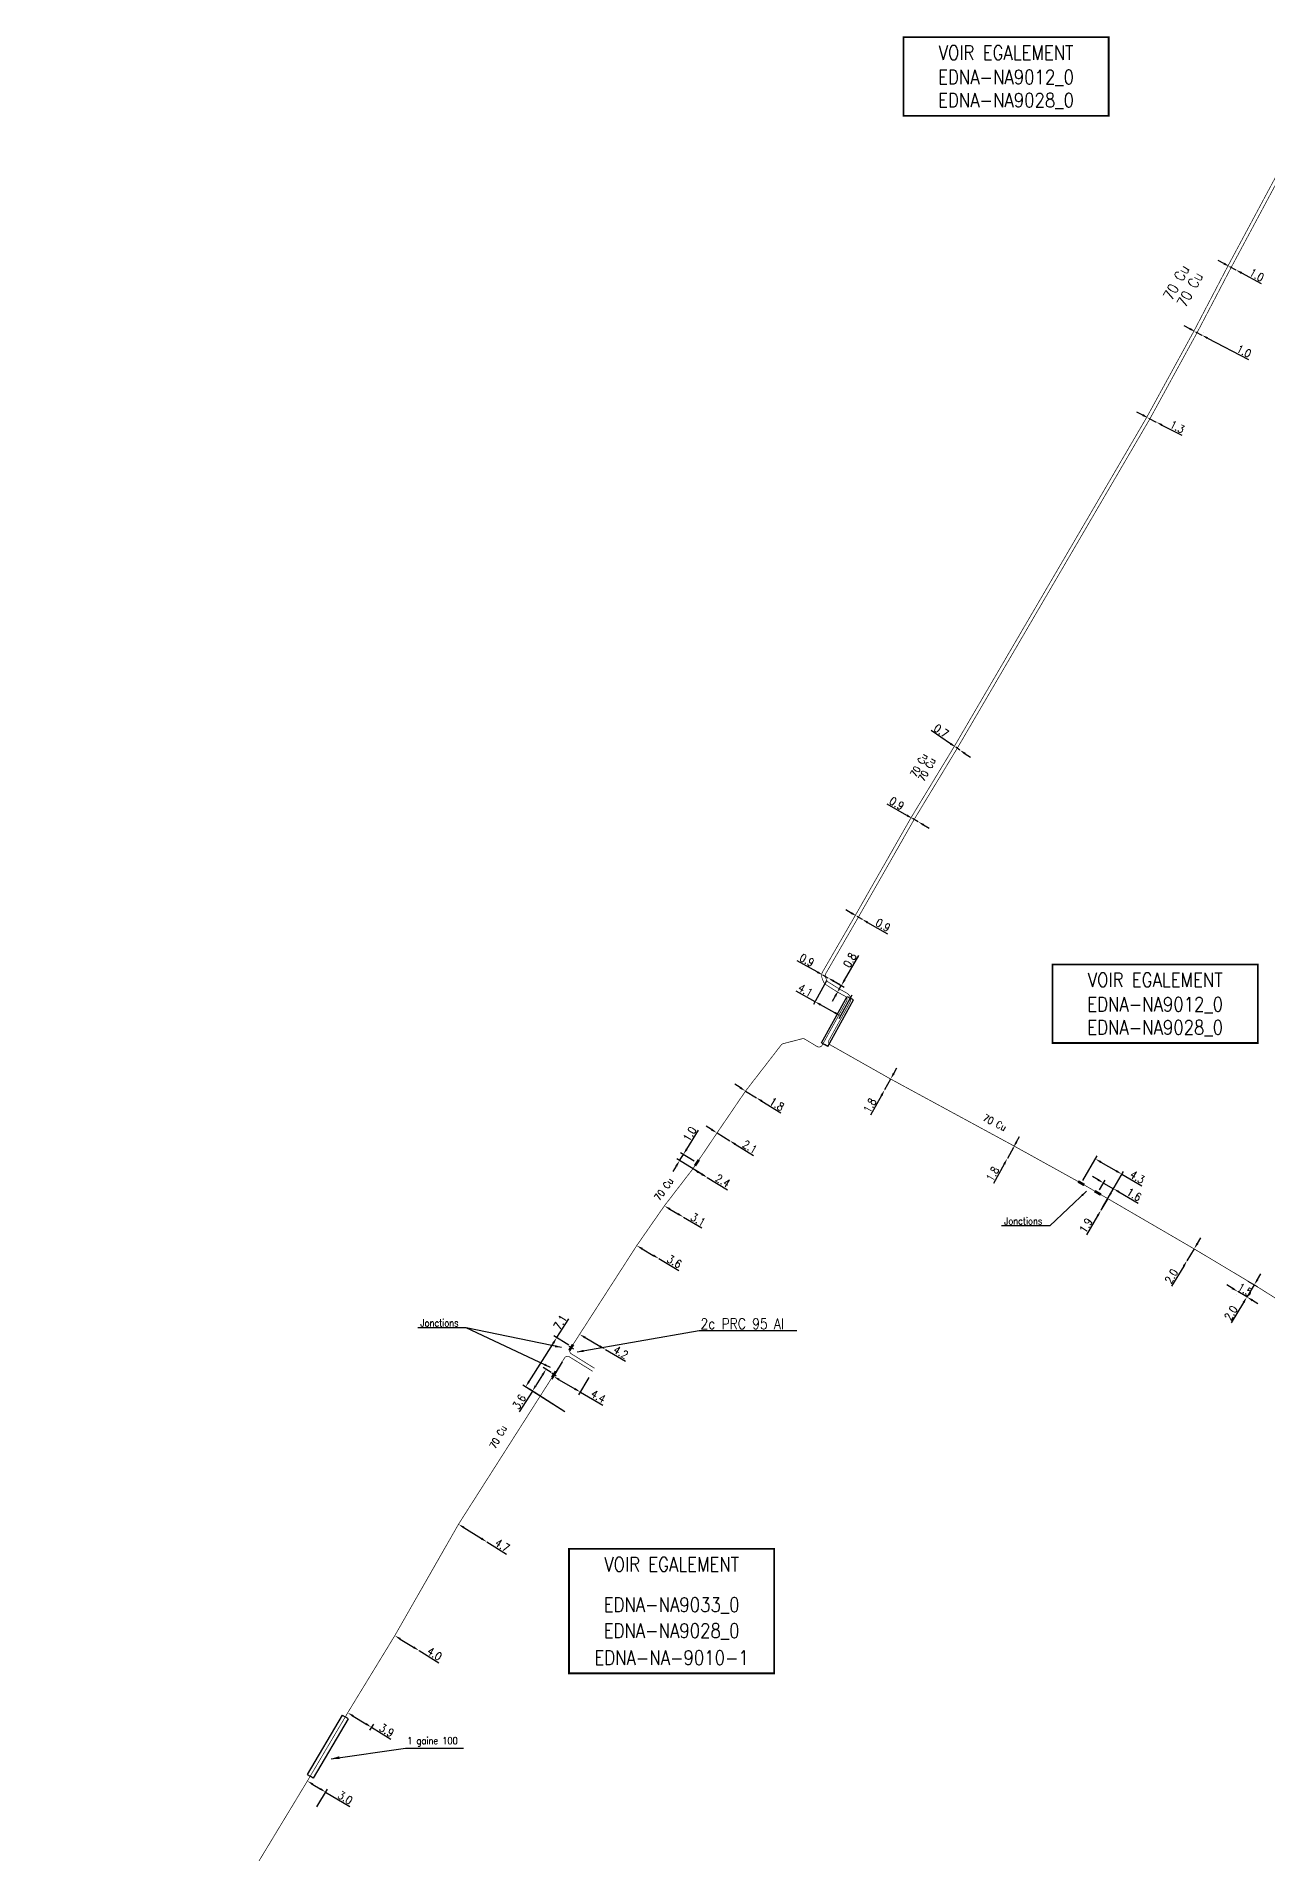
# Model space of a CAD drawing. Header units: millimetres. Extents: x 185000 to 186000, y 127000 to 128000.
# Drawn here: x 185162.5 to 185335.6, y 127260.1 to 127515.6 of the extents above; entities that cross this region are included whole.
import ezdxf
from ezdxf.enums import TextEntityAlignment as Align

# ---------------------------------------------------------------- set-up
doc = ezdxf.new("R2010")
doc.units = ezdxf.units.MM
doc.header["$PDMODE"] = 34
doc.layers.get('0').update_dxf_attribs({"linetype": 'CONTINUOUS'})
doc.layers.get('DEFPOINTS').update_dxf_attribs({"linetype": 'CONTINUOUS'})
for name, color, linetype in [('M_120', 5, 'M_ST_13'), ('M_300', 7, 'CONTINUOUS'), ('M_400', 7, 'CONTINUOUS'), ('M_930', 7, 'CONTINUOUS')]:
    doc.layers.add(name, color=color, linetype=linetype)
doc.styles.get("Standard").update_dxf_attribs({"font": 'romans.shx', "width": 0.85})
doc.linetypes.add('M_ST_13', pattern='A,5,-0.3,["oo",Standard,S=1.5,R=0,X=0,Y=-0.5],-3', length=8.3)
doc.dimstyles.get("Standard").update_dxf_attribs({"dimtxt": 1.5, "dimasz": 1.2, "dimexe": 0.625, "dimexo": 0.625, "dimgap": 0.25, "dimtad": 1, "dimdec": 1, "dimzin": 0, "dimdsep": 46, "dimtxsty": 'Standard', "dimcen": -0.5, "dimadec": 0, "dimazin": 0, "dimtfac": 1, "dimtdec": 1, "dimtmove": 0, "dimatfit": 3, "dimfxl": 0, "dimtolj": 1, "dimtzin": 0, "dimarcsym": 0})

# ---------------------------------------------------------------- blocks, each defined once
blk = doc.blocks.new('*D133')
at = {"layer": 'DEFPOINTS', "color": 0, "linetype": 'Continuous', "transparency": 16777216}
for p in [(185330.26, 127483.23), (185331.14, 127482.76), (185331.14, 127482.76)]:
    blk.add_point(p, dxfattribs=at)
at = {"layer": 'M_120', "color": 0, "linetype": 'Continuous', "lineweight": -2, "transparency": 16777216}
for p, q in [((185329.46, 127483.65), (185328.67, 127484.08)), ((185330.26, 127483.23), (185331.14, 127482.76)), ((185331.93, 127482.34), (185334.71, 127480.86))]:
    blk.add_line(p, q, dxfattribs=at)
at = {"layer": 'M_120', "color": 0, "linetype": 'Continuous', "transparency": 16777216}
for points in [[(185329.53, 127483.79), (185329.39, 127483.52), (185330.26, 127483.23)], [(185332, 127482.47), (185331.86, 127482.2), (185331.14, 127482.76)]]:
    blk.add_solid(points, dxfattribs=at)
at = {"layer": 'M_120', "color": 0, "linetype": 'Continuous', "transparency": 16777216, "insert": (185334.07, 127482.05), "char_height": 1.125, "attachment_point": 5, "rotation": 331.973}
blk.add_mtext('\\A1;1.0', dxfattribs=at)
blk = doc.blocks.new('*D134')
at = {"layer": 'DEFPOINTS', "color": 0, "linetype": 'Continuous', "transparency": 16777216}
for p in [(185325.47, 127474.06), (185326.35, 127473.6), (185326.35, 127473.6)]:
    blk.add_point(p, dxfattribs=at)
at = {"layer": 'M_120', "color": 0, "linetype": 'Continuous', "lineweight": -2, "transparency": 16777216}
for p, q in [((185324.67, 127474.48), (185323.87, 127474.9)), ((185325.47, 127474.06), (185326.35, 127473.6)), ((185325.68, 127474.48), (185325.68, 127474.48)), ((185326.57, 127474.01), (185326.57, 127474.01)), ((185327.15, 127473.18), (185332.92, 127470.15))]:
    blk.add_line(p, q, dxfattribs=at)
at = {"layer": 'M_120', "color": 0, "linetype": 'Continuous', "transparency": 16777216}
for points in [[(185324.74, 127474.62), (185324.6, 127474.35), (185325.47, 127474.06)], [(185327.22, 127473.31), (185327.08, 127473.05), (185326.35, 127473.6)]]:
    blk.add_solid(points, dxfattribs=at)
at = {"layer": 'M_120', "color": 0, "linetype": 'Continuous', "transparency": 16777216, "insert": (185332.28, 127471.33), "char_height": 1.125, "attachment_point": 5, "rotation": 332.2889}
blk.add_mtext('\\A1;1.0', dxfattribs=at)
blk = doc.blocks.new('*D135')
at = {"layer": 'DEFPOINTS', "color": 0, "linetype": 'Continuous', "transparency": 16777216}
for p in [(185318.84, 127461.94), (185319.95, 127461.37), (185319.95, 127461.37)]:
    blk.add_point(p, dxfattribs=at)
at = {"layer": 'M_120', "color": 0, "linetype": 'Continuous', "lineweight": -2, "transparency": 16777216}
for p, q in [((185318.04, 127462.36), (185317.24, 127462.77)), ((185318.84, 127461.94), (185319.95, 127461.37)), ((185320.75, 127460.95), (185323.54, 127459.51))]:
    blk.add_line(p, q, dxfattribs=at)
at = {"layer": 'M_120', "color": 0, "linetype": 'Continuous', "transparency": 16777216}
for points in [[(185318.11, 127462.49), (185317.97, 127462.22), (185318.84, 127461.94)], [(185320.82, 127461.09), (185320.68, 127460.82), (185319.95, 127461.37)]]:
    blk.add_solid(points, dxfattribs=at)
at = {"layer": 'M_120', "color": 0, "linetype": 'Continuous', "transparency": 16777216, "insert": (185322.89, 127460.69), "char_height": 1.125, "attachment_point": 5, "rotation": 332.6354}
blk.add_mtext('\\A1;1.3', dxfattribs=at)
blk = doc.blocks.new('*D136')
at = {"layer": 'DEFPOINTS', "color": 0, "linetype": 'Continuous', "transparency": 16777216}
for p in [(185291.77, 127415.65), (185292.35, 127415.25), (185292.35, 127415.25)]:
    blk.add_point(p, dxfattribs=at)
at = {"layer": 'M_120', "color": 0, "linetype": 'Continuous', "lineweight": -2, "transparency": 16777216}
for p, q in [((185291.03, 127416.15), (185288.31, 127417.99)), ((185292.35, 127415.25), (185291.77, 127415.65)), ((185293.09, 127414.75), (185293.84, 127414.24))]:
    blk.add_line(p, q, dxfattribs=at)
at = {"layer": 'M_120', "color": 0, "linetype": 'Continuous', "transparency": 16777216}
for points in [[(185291.11, 127416.28), (185290.94, 127416.03), (185291.77, 127415.65)], [(185293.18, 127414.87), (185293.01, 127414.62), (185292.35, 127415.25)]]:
    blk.add_solid(points, dxfattribs=at)
at = {"layer": 'M_120', "color": 0, "linetype": 'Continuous', "transparency": 16777216, "insert": (185289.72, 127417.95), "char_height": 1.125, "attachment_point": 5, "rotation": 325.8058}
blk.add_mtext('\\A1;0.7', dxfattribs=at)
blk = doc.blocks.new('*D137')
at = {"layer": 'DEFPOINTS', "color": 0, "linetype": 'Continuous', "transparency": 16777216}
for p in [(185285.69, 127405.62), (185286.47, 127405.18), (185286.47, 127405.18)]:
    blk.add_point(p, dxfattribs=at)
at = {"layer": 'M_120', "color": 0, "linetype": 'Continuous', "lineweight": -2, "transparency": 16777216}
for p, q in [((185284.91, 127406.07), (185282.1, 127407.67)), ((185286.47, 127405.18), (185285.69, 127405.62)), ((185287.25, 127404.73), (185288.03, 127404.29))]:
    blk.add_line(p, q, dxfattribs=at)
at = {"layer": 'M_120', "color": 0, "linetype": 'Continuous', "transparency": 16777216}
for points in [[(185284.98, 127406.2), (185284.83, 127405.94), (185285.69, 127405.62)], [(185287.33, 127404.86), (185287.18, 127404.6), (185286.47, 127405.18)]]:
    blk.add_solid(points, dxfattribs=at)
at = {"layer": 'M_120', "color": 0, "linetype": 'Continuous', "transparency": 16777216, "insert": (185283.48, 127407.75), "char_height": 1.125, "attachment_point": 5, "rotation": 330.2907}
blk.add_mtext('\\A1;0.9', dxfattribs=at)
blk = doc.blocks.new('*D138')
at = {"layer": 'DEFPOINTS', "color": 0, "linetype": 'Continuous', "transparency": 16777216}
for p in [(185277.86, 127391.9), (185278.6, 127391.47), (185278.6, 127391.47)]:
    blk.add_point(p, dxfattribs=at)
at = {"layer": 'M_120', "color": 0, "linetype": 'Continuous', "lineweight": -2, "transparency": 16777216}
for p, q in [((185277.08, 127392.35), (185276.31, 127392.8)), ((185277.86, 127391.9), (185278.6, 127391.47)), ((185279.38, 127391.02), (185282.18, 127389.4))]:
    blk.add_line(p, q, dxfattribs=at)
at = {"layer": 'M_120', "color": 0, "linetype": 'Continuous', "transparency": 16777216}
for points in [[(185277.16, 127392.48), (185277.01, 127392.22), (185277.86, 127391.9)], [(185279.45, 127391.15), (185279.3, 127390.89), (185278.6, 127391.47)]]:
    blk.add_solid(points, dxfattribs=at)
at = {"layer": 'M_120', "color": 0, "linetype": 'Continuous', "transparency": 16777216, "insert": (185281.54, 127390.64), "char_height": 1.125, "attachment_point": 5, "rotation": 329.9659}
blk.add_mtext('\\A1;0.9', dxfattribs=at)
blk = doc.blocks.new('*D139')
at = {"layer": 'DEFPOINTS', "color": 0, "linetype": 'Continuous', "transparency": 16777216}
for p in [(185273.08, 127383.63), (185273.83, 127383.21), (185273.83, 127383.21)]:
    blk.add_point(p, dxfattribs=at)
at = {"layer": 'M_120', "color": 0, "linetype": 'Continuous', "lineweight": -2, "transparency": 16777216}
for p, q in [((185272.3, 127384.06), (185269.47, 127385.63)), ((185273.83, 127383.21), (185273.08, 127383.63)), ((185274.61, 127382.78), (185275.4, 127382.34))]:
    blk.add_line(p, q, dxfattribs=at)
at = {"layer": 'M_120', "color": 0, "linetype": 'Continuous', "transparency": 16777216}
for points in [[(185272.37, 127384.19), (185272.22, 127383.93), (185273.08, 127383.63)], [(185274.69, 127382.91), (185274.54, 127382.65), (185273.83, 127383.21)]]:
    blk.add_solid(points, dxfattribs=at)
at = {"layer": 'M_120', "color": 0, "linetype": 'Continuous', "transparency": 16777216, "insert": (185270.85, 127385.72), "char_height": 1.125, "attachment_point": 5, "rotation": 330.9824}
blk.add_mtext('\\A1;0.9', dxfattribs=at)
blk = doc.blocks.new('*D140')
at = {"layer": 'DEFPOINTS', "color": 0, "linetype": 'Continuous', "transparency": 16777216}
for p in [(185273.83, 127383.21), (185277.41, 127381.22), (185271.98, 127379.88)]:
    blk.add_point(p, dxfattribs=at)
at = {"layer": 'M_120', "color": 0, "linetype": 'Continuous', "lineweight": -2, "transparency": 16777216}
for p, q in [((185273.6, 127382.8), (185271.75, 127379.47)), ((185271.98, 127379.88), (185269.35, 127381.34)), ((185277.18, 127380.81), (185275.34, 127377.48)), ((185274.78, 127378.33), (185272.77, 127379.45))]:
    blk.add_line(p, q, dxfattribs=at)
at = {"layer": 'M_120', "color": 0, "linetype": 'Continuous', "transparency": 16777216}
for points in [[(185272.84, 127379.58), (185272.69, 127379.32), (185271.98, 127379.88)], [(185274.85, 127378.46), (185274.7, 127378.2), (185275.56, 127377.89)]]:
    blk.add_solid(points, dxfattribs=at)
at = {"layer": 'M_120', "color": 0, "linetype": 'Continuous', "transparency": 16777216, "insert": (185270.64, 127381.49), "char_height": 1.125, "attachment_point": 5, "rotation": 330.9824}
blk.add_mtext('\\A1;4.1', dxfattribs=at)
blk = doc.blocks.new('*D141')
at = {"layer": 'DEFPOINTS', "color": 0, "linetype": 'Continuous', "transparency": 16777216}
for p in [(185273.83, 127383.21), (185275.28, 127381.45), (185275.28, 127381.45)]:
    blk.add_point(p, dxfattribs=at)
at = {"layer": 'M_120', "color": 0, "linetype": 'Continuous', "lineweight": -2, "transparency": 16777216}
for p, q in [((185276.13, 127382.92), (185278.13, 127386.38)), ((185274.23, 127382.98), (185276.08, 127381.91)), ((185274.83, 127380.67), (185274.38, 127379.89)), ((185275.28, 127381.45), (185275.68, 127382.14))]:
    blk.add_line(p, q, dxfattribs=at)
at = {"layer": 'M_120', "color": 0, "linetype": 'Continuous', "transparency": 16777216}
for points in [[(185276, 127383), (185276.26, 127382.85), (185275.68, 127382.14)], [(185274.7, 127380.75), (185274.96, 127380.6), (185275.28, 127381.45)]]:
    blk.add_solid(points, dxfattribs=at)
at = {"layer": 'M_120', "color": 0, "linetype": 'Continuous', "transparency": 16777216, "insert": (185276.88, 127385.72), "char_height": 1.125, "attachment_point": 5, "rotation": 59.9705}
blk.add_mtext('\\A1;0.8', dxfattribs=at)
blk = doc.blocks.new('*D142')
at = {"layer": 'DEFPOINTS', "color": 0, "linetype": 'Continuous', "transparency": 16777216}
for p in [(185281.76, 127367.48), (185281.76, 127367.48), (185282.61, 127369.01)]:
    blk.add_point(p, dxfattribs=at)
at = {"layer": 'M_120', "color": 0, "linetype": 'Continuous', "lineweight": -2, "transparency": 16777216}
for p, q in [((185283.05, 127369.8), (185283.48, 127370.58)), ((185282.61, 127369.01), (185281.76, 127367.48)), ((185281.33, 127366.69), (185279.8, 127363.94))]:
    blk.add_line(p, q, dxfattribs=at)
at = {"layer": 'M_120', "color": 0, "linetype": 'Continuous', "transparency": 16777216}
for points in [[(185281.19, 127366.76), (185281.46, 127366.62), (185281.76, 127367.48)], [(185282.92, 127369.87), (185283.18, 127369.72), (185282.61, 127369.01)]]:
    blk.add_solid(points, dxfattribs=at)
at = {"layer": 'M_120', "color": 0, "linetype": 'Continuous', "transparency": 16777216, "insert": (185279.69, 127365.29), "char_height": 1.125, "attachment_point": 5, "rotation": 60.9871}
blk.add_mtext('\\A1;1.8', dxfattribs=at)
blk = doc.blocks.new('*D143')
at = {"layer": 'DEFPOINTS', "color": 0, "linetype": 'Continuous', "transparency": 16777216}
for p in [(185299.02, 127357.85), (185299.02, 127357.85), (185299.87, 127359.38)]:
    blk.add_point(p, dxfattribs=at)
at = {"layer": 'M_120', "color": 0, "linetype": 'Continuous', "lineweight": -2, "transparency": 16777216}
for p, q in [((185300.3, 127360.16), (185300.74, 127360.95)), ((185299.87, 127359.38), (185299.02, 127357.85)), ((185298.58, 127357.06), (185297.06, 127354.31))]:
    blk.add_line(p, q, dxfattribs=at)
at = {"layer": 'M_120', "color": 0, "linetype": 'Continuous', "transparency": 16777216}
for points in [[(185300.17, 127360.24), (185300.43, 127360.09), (185299.87, 127359.38)], [(185298.45, 127357.13), (185298.71, 127356.99), (185299.02, 127357.85)]]:
    blk.add_solid(points, dxfattribs=at)
at = {"layer": 'M_120', "color": 0, "linetype": 'Continuous', "transparency": 16777216, "insert": (185296.95, 127355.66), "char_height": 1.125, "attachment_point": 5, "rotation": 60.9871}
blk.add_mtext('\\A1;1.8', dxfattribs=at)
blk = doc.blocks.new('*D144')
at = {"layer": 'DEFPOINTS', "color": 0, "linetype": 'Continuous', "transparency": 16777216}
for p in [(185313.12, 127352.2), (185312.17, 127350.55), (185312.17, 127350.55)]:
    blk.add_point(p, dxfattribs=at)
at = {"layer": 'M_120', "color": 0, "linetype": 'Continuous', "lineweight": -2, "transparency": 16777216}
for p, q in [((185313.12, 127352.2), (185312.17, 127350.55)), ((185313.57, 127352.98), (185314.02, 127353.76)), ((185311.71, 127349.78), (185310.16, 127347.1))]:
    blk.add_line(p, q, dxfattribs=at)
at = {"layer": 'M_120', "color": 0, "linetype": 'Continuous', "transparency": 16777216}
for points in [[(185313.44, 127353.05), (185313.7, 127352.9), (185313.12, 127352.2)], [(185311.58, 127349.85), (185311.84, 127349.7), (185312.17, 127350.55)]]:
    blk.add_solid(points, dxfattribs=at)
at = {"layer": 'M_120', "color": 0, "linetype": 'Continuous', "transparency": 16777216, "insert": (185310.06, 127348.42), "char_height": 1.125, "attachment_point": 5, "rotation": 59.8912}
blk.add_mtext('\\A1;1.9', dxfattribs=at)
blk = doc.blocks.new('*D145')
at = {"layer": 'DEFPOINTS', "color": 0, "linetype": 'Continuous', "transparency": 16777216}
for p in [(185311.73, 127353), (185313.93, 127353.59), (185312.17, 127350.55)]:
    blk.add_point(p, dxfattribs=at)
at = {"layer": 'M_120', "color": 0, "linetype": 'Continuous', "lineweight": -2, "transparency": 16777216}
for p, q in [((185311.76, 127354.84), (185310.98, 127355.3)), ((185311.97, 127353.41), (185312.78, 127354.8)), ((185312.4, 127350.96), (185314.16, 127354)), ((185312.54, 127354.39), (185313.93, 127353.59)), ((185314.7, 127353.14), (185317.42, 127351.56))]:
    blk.add_line(p, q, dxfattribs=at)
at = {"layer": 'M_120', "color": 0, "linetype": 'Continuous', "transparency": 16777216}
for points in [[(185311.84, 127354.97), (185311.69, 127354.71), (185312.54, 127354.39)], [(185314.78, 127353.27), (185314.63, 127353.01), (185313.93, 127353.59)]]:
    blk.add_solid(points, dxfattribs=at)
at = {"layer": 'M_120', "color": 0, "linetype": 'Continuous', "transparency": 16777216, "insert": (185316.83, 127352.77), "char_height": 1.125, "attachment_point": 5, "rotation": 329.8889}
blk.add_mtext('\\A1;1.6', dxfattribs=at)
blk = doc.blocks.new('*D146')
at = {"layer": 'DEFPOINTS', "color": 0, "linetype": 'Continuous', "transparency": 16777216}
for p in [(185315.11, 127355.63), (185309.4, 127354.36), (185312.17, 127350.55)]:
    blk.add_point(p, dxfattribs=at)
at = {"layer": 'M_120', "color": 0, "linetype": 'Continuous', "lineweight": -2, "transparency": 16777216}
for p, q in [((185309.63, 127354.76), (185311.62, 127358.19)), ((185312.17, 127357.33), (185314.33, 127356.08)), ((185312.4, 127350.96), (185315.34, 127356.03)), ((185315.11, 127355.63), (185317.94, 127353.98))]:
    blk.add_line(p, q, dxfattribs=at)
at = {"layer": 'M_120', "color": 0, "linetype": 'Continuous', "transparency": 16777216}
for points in [[(185312.24, 127357.46), (185312.09, 127357.2), (185311.39, 127357.78)], [(185314.4, 127356.21), (185314.25, 127355.95), (185315.11, 127355.63)]]:
    blk.add_solid(points, dxfattribs=at)
at = {"layer": 'M_120', "color": 0, "linetype": 'Continuous', "transparency": 16777216, "insert": (185317.29, 127355.23), "char_height": 1.125, "attachment_point": 5, "rotation": 329.8889}
blk.add_mtext('\\A1;4.3', dxfattribs=at)
blk = doc.blocks.new('*D147')
at = {"layer": 'DEFPOINTS', "color": 0, "linetype": 'Continuous', "transparency": 16777216}
for p in [(185325.27, 127345.13), (185324.26, 127343.46), (185324.26, 127343.46)]:
    blk.add_point(p, dxfattribs=at)
at = {"layer": 'M_120', "color": 0, "linetype": 'Continuous', "lineweight": -2, "transparency": 16777216}
for p, q in [((185325.27, 127345.13), (185324.26, 127343.46)), ((185325.74, 127345.9), (185326.21, 127346.67)), ((185323.8, 127342.69), (185322.1, 127339.89))]:
    blk.add_line(p, q, dxfattribs=at)
at = {"layer": 'M_120', "color": 0, "linetype": 'Continuous', "transparency": 16777216}
for points in [[(185325.61, 127345.98), (185325.87, 127345.82), (185325.27, 127345.13)], [(185323.67, 127342.77), (185323.93, 127342.61), (185324.26, 127343.46)]]:
    blk.add_solid(points, dxfattribs=at)
at = {"layer": 'M_120', "color": 0, "linetype": 'Continuous', "transparency": 16777216, "insert": (185322.07, 127341.29), "char_height": 1.125, "attachment_point": 5, "rotation": 58.7866}
blk.add_mtext('\\A1;2.0', dxfattribs=at)
blk = doc.blocks.new('*D148')
at = {"layer": 'DEFPOINTS', "color": 0, "linetype": 'Continuous', "transparency": 16777216}
for p in [(185331.4, 127339.13), (185331.4, 127339.13), (185332.69, 127338.37)]:
    blk.add_point(p, dxfattribs=at)
at = {"layer": 'M_120', "color": 0, "linetype": 'Continuous', "lineweight": -2, "transparency": 16777216}
for p, q in [((185330.63, 127339.6), (185329.86, 127340.06)), ((185331.16, 127338.73), (185331.16, 127338.73)), ((185332.69, 127338.37), (185331.4, 127339.13)), ((185332.45, 127337.96), (185332.45, 127337.96)), ((185333.46, 127337.9), (185334.24, 127337.44))]:
    blk.add_line(p, q, dxfattribs=at)
at = {"layer": 'M_120', "color": 0, "linetype": 'Continuous', "transparency": 16777216}
for points in [[(185330.71, 127339.73), (185330.55, 127339.47), (185331.4, 127339.13)], [(185333.54, 127338.03), (185333.39, 127337.77), (185332.69, 127338.37)]]:
    blk.add_solid(points, dxfattribs=at)
at = {"layer": 'M_120', "color": 0, "linetype": 'Continuous', "transparency": 16777216, "insert": (185332.43, 127339.39), "char_height": 1.125, "attachment_point": 5, "rotation": 329.1218}
blk.add_mtext('\\A1;1.5', dxfattribs=at)
blk = doc.blocks.new('*D149')
at = {"layer": 'DEFPOINTS', "color": 0, "linetype": 'Continuous', "transparency": 16777216}
for p in [(185332.44, 127340.85), (185332.68, 127338.36), (185332.68, 127338.36)]:
    blk.add_point(p, dxfattribs=at)
at = {"layer": 'M_120', "color": 0, "linetype": 'Continuous', "lineweight": -2, "transparency": 16777216}
for p, q in [((185333.72, 127340.07), (185332.68, 127338.36)), ((185332.84, 127340.6), (185334.12, 127339.83)), ((185334.19, 127340.84), (185334.65, 127341.61)), ((185332.22, 127337.59), (185330.47, 127334.71))]:
    blk.add_line(p, q, dxfattribs=at)
at = {"layer": 'M_120', "color": 0, "linetype": 'Continuous', "transparency": 16777216}
for points in [[(185334.06, 127340.92), (185334.32, 127340.76), (185333.72, 127340.07)], [(185332.09, 127337.67), (185332.35, 127337.51), (185332.68, 127338.36)]]:
    blk.add_solid(points, dxfattribs=at)
at = {"layer": 'M_120', "color": 0, "linetype": 'Continuous', "transparency": 16777216, "insert": (185330.45, 127336.11), "char_height": 1.125, "attachment_point": 5, "rotation": 58.7866}
blk.add_mtext('\\A1;2.0', dxfattribs=at)
blk = doc.blocks.new('M_300_03')
at = {"color": 0, "linetype": 'Continuous'}
blk.add_solid([(-0.5, 0.1875), (-0.5, -0.1875), (0.5, 0.1875), (0.5, -0.1875)], dxfattribs=at)
at = {"color": 0, "linetype": 'Continuous', "width": 0.75, "flags": 3}
for tag, p in [('DEF_LEG', (0, -5)), ('DEF_COUP', (0, -7.5)), ('DEF_TYPE', (0, -10))]:
    blk.add_attdef(tag, text='', height=1.2, dxfattribs=at).set_placement(p, align=Align.MIDDLE)
blk = doc.blocks.new('*D176')
at = {"layer": 'DEFPOINTS', "color": 0, "linetype": 'Continuous', "transparency": 16777216}
for p in [(185262.22, 127367.32), (185263.74, 127366.38), (185263.74, 127366.38)]:
    blk.add_point(p, dxfattribs=at)
at = {"layer": 'M_120', "color": 0, "linetype": 'Continuous', "lineweight": -2, "transparency": 16777216}
for p, q in [((185261.45, 127367.8), (185260.69, 127368.27)), ((185262.22, 127367.32), (185263.74, 127366.38)), ((185264.51, 127365.9), (185267.18, 127364.25))]:
    blk.add_line(p, q, dxfattribs=at)
at = {"layer": 'M_120', "color": 0, "linetype": 'Continuous', "transparency": 16777216}
for points in [[(185261.53, 127367.93), (185261.37, 127367.67), (185262.22, 127367.32)], [(185264.59, 127366.03), (185264.43, 127365.77), (185263.74, 127366.38)]]:
    blk.add_solid(points, dxfattribs=at)
at = {"layer": 'M_120', "color": 0, "linetype": 'Continuous', "transparency": 16777216, "insert": (185266.62, 127365.47), "char_height": 1.125, "attachment_point": 5, "rotation": 328.1981}
blk.add_mtext('\\A1;1.8', dxfattribs=at)
blk = doc.blocks.new('*D177')
at = {"layer": 'DEFPOINTS', "color": 0, "linetype": 'Continuous', "transparency": 16777216}
for p in [(185258.21, 127361.43), (185259.99, 127360.33), (185259.99, 127360.33)]:
    blk.add_point(p, dxfattribs=at)
at = {"layer": 'M_120', "color": 0, "linetype": 'Continuous', "lineweight": -2, "transparency": 16777216}
for p, q in [((185257.44, 127361.9), (185256.67, 127362.37)), ((185258.21, 127361.43), (185259.99, 127360.33)), ((185260.76, 127359.86), (185263.32, 127358.28))]:
    blk.add_line(p, q, dxfattribs=at)
at = {"layer": 'M_120', "color": 0, "linetype": 'Continuous', "transparency": 16777216}
for points in [[(185257.52, 127362.03), (185257.36, 127361.77), (185258.21, 127361.43)], [(185260.84, 127359.98), (185260.68, 127359.73), (185259.99, 127360.33)]]:
    blk.add_solid(points, dxfattribs=at)
at = {"layer": 'M_120', "color": 0, "linetype": 'Continuous', "transparency": 16777216, "insert": (185262.82, 127359.47), "char_height": 1.125, "attachment_point": 5, "rotation": 328.4477}
blk.add_mtext('\\A1;2.1', dxfattribs=at)
blk = doc.blocks.new('*D178')
at = {"layer": 'DEFPOINTS', "color": 0, "linetype": 'Continuous', "transparency": 16777216}
for p in [(185254.81, 127356.38), (185256.83, 127355.17), (185256.83, 127355.17)]:
    blk.add_point(p, dxfattribs=at)
at = {"layer": 'M_120', "color": 0, "linetype": 'Continuous', "lineweight": -2, "transparency": 16777216}
for p, q in [((185255.58, 127355.91), (185256.05, 127355.63)), ((185256.83, 127355.17), (185259.67, 127353.45))]:
    blk.add_line(p, q, dxfattribs=at)
at = {"layer": 'M_120', "color": 0, "linetype": 'Continuous', "transparency": 16777216}
for points in [[(185255.66, 127356.04), (185255.51, 127355.78), (185254.81, 127356.38)], [(185256.13, 127355.76), (185255.98, 127355.5), (185256.83, 127355.17)]]:
    blk.add_solid(points, dxfattribs=at)
at = {"layer": 'M_120', "color": 0, "linetype": 'Continuous', "transparency": 16777216, "insert": (185259.02, 127354.72), "char_height": 1.125, "attachment_point": 5, "rotation": 328.9822}
blk.add_mtext('\\A1;2.4', dxfattribs=at)
blk = doc.blocks.new('*D179')
at = {"layer": 'DEFPOINTS', "color": 0, "linetype": 'Continuous', "transparency": 16777216}
for p in [(185252.95, 127357.54), (185255.38, 127357.23), (185256.83, 127355.17)]:
    blk.add_point(p, dxfattribs=at)
at = {"layer": 'M_120', "color": 0, "linetype": 'Continuous', "lineweight": -2, "transparency": 16777216}
for p, q in [((185253.95, 127359.16), (185255.59, 127361.84)), ((185256.43, 127355.41), (185252.55, 127357.79)), ((185252.95, 127357.54), (185253.48, 127358.4)), ((185254.98, 127357.47), (185253.08, 127358.64)), ((185252.48, 127356.78), (185252.01, 127356.01))]:
    blk.add_line(p, q, dxfattribs=at)
at = {"layer": 'M_120', "color": 0, "linetype": 'Continuous', "transparency": 16777216}
for points in [[(185252.35, 127356.86), (185252.61, 127356.7), (185252.95, 127357.54)], [(185253.82, 127359.24), (185254.08, 127359.08), (185253.48, 127358.4)]]:
    blk.add_solid(points, dxfattribs=at)
at = {"layer": 'M_120', "color": 0, "linetype": 'Continuous', "transparency": 16777216, "insert": (185254.37, 127361.28), "char_height": 1.125, "attachment_point": 5, "rotation": 58.4458}
blk.add_mtext('\\A1;1.0', dxfattribs=at)
blk = doc.blocks.new('*D180')
at = {"layer": 'DEFPOINTS', "color": 0, "linetype": 'Continuous', "transparency": 16777216}
for p in [(185250.81, 127351.18), (185253.48, 127349.6), (185253.48, 127349.6)]:
    blk.add_point(p, dxfattribs=at)
at = {"layer": 'M_120', "color": 0, "linetype": 'Continuous', "lineweight": -2, "transparency": 16777216}
for p, q in [((185251.59, 127350.72), (185252.71, 127350.06)), ((185253.48, 127349.6), (185256.07, 127348.07))]:
    blk.add_line(p, q, dxfattribs=at)
at = {"layer": 'M_120', "color": 0, "linetype": 'Continuous', "transparency": 16777216}
for points in [[(185251.66, 127350.85), (185251.51, 127350.59), (185250.81, 127351.18)], [(185252.78, 127350.19), (185252.63, 127349.93), (185253.48, 127349.6)]]:
    blk.add_solid(points, dxfattribs=at)
at = {"layer": 'M_120', "color": 0, "linetype": 'Continuous', "transparency": 16777216, "insert": (185255.54, 127349.25), "char_height": 1.125, "attachment_point": 5, "rotation": 329.3674}
blk.add_mtext('\\A1;3.1', dxfattribs=at)
blk = doc.blocks.new('*D181')
at = {"layer": 'DEFPOINTS', "color": 0, "linetype": 'Continuous', "transparency": 16777216}
for p in [(185246.92, 127345.59), (185250.02, 127343.77), (185250.02, 127343.77)]:
    blk.add_point(p, dxfattribs=at)
at = {"layer": 'M_120', "color": 0, "linetype": 'Continuous', "lineweight": -2, "transparency": 16777216}
for p, q in [((185247.7, 127345.14), (185249.25, 127344.22)), ((185250.02, 127343.77), (185252.85, 127342.1))]:
    blk.add_line(p, q, dxfattribs=at)
at = {"layer": 'M_120', "color": 0, "linetype": 'Continuous', "transparency": 16777216}
for points in [[(185247.77, 127345.27), (185247.62, 127345.01), (185246.92, 127345.59)], [(185249.33, 127344.35), (185249.17, 127344.09), (185250.02, 127343.77)]]:
    blk.add_solid(points, dxfattribs=at)
at = {"layer": 'M_120', "color": 0, "linetype": 'Continuous', "transparency": 16777216, "insert": (185252.21, 127343.35), "char_height": 1.125, "attachment_point": 5, "rotation": 329.5167}
blk.add_mtext('\\A1;3.6', dxfattribs=at)
blk = doc.blocks.new('*D182')
at = {"layer": 'DEFPOINTS', "color": 0, "linetype": 'Continuous', "transparency": 16777216}
for p in [(185238.89, 127333.12), (185242.51, 127331), (185242.51, 127331)]:
    blk.add_point(p, dxfattribs=at)
at = {"layer": 'M_120', "color": 0, "linetype": 'Continuous', "lineweight": -2, "transparency": 16777216}
for p, q in [((185239.66, 127332.66), (185241.73, 127331.45)), ((185242.51, 127331), (185245.34, 127329.34))]:
    blk.add_line(p, q, dxfattribs=at)
at = {"layer": 'M_120', "color": 0, "linetype": 'Continuous', "transparency": 16777216}
for points in [[(185239.74, 127332.79), (185239.59, 127332.53), (185238.89, 127333.12)], [(185241.81, 127331.58), (185241.66, 127331.32), (185242.51, 127331)]]:
    blk.add_solid(points, dxfattribs=at)
at = {"layer": 'M_120', "color": 0, "linetype": 'Continuous', "transparency": 16777216, "insert": (185244.69, 127330.59), "char_height": 1.125, "attachment_point": 5, "rotation": 329.6326}
blk.add_mtext('\\A1;4.2', dxfattribs=at)
blk = doc.blocks.new('*D183')
at = {"layer": 'DEFPOINTS', "color": 0, "linetype": 'Continuous', "transparency": 16777216}
for p in [(185236.67, 127329.63), (185240.42, 127327.43), (185239, 127325)]:
    blk.add_point(p, dxfattribs=at)
at = {"layer": 'M_120', "color": 0, "linetype": 'Continuous', "lineweight": -2, "transparency": 16777216}
for p, q in [((185236.43, 127329.23), (185235.01, 127326.79)), ((185236.02, 127326.74), (185238.22, 127325.45)), ((185240.19, 127327.03), (185238.76, 127324.59)), ((185239, 127325), (185242.18, 127323.14))]:
    blk.add_line(p, q, dxfattribs=at)
at = {"layer": 'M_120', "color": 0, "linetype": 'Continuous', "transparency": 16777216}
for points in [[(185236.1, 127326.87), (185235.95, 127326.61), (185235.24, 127327.2)], [(185238.3, 127325.58), (185238.15, 127325.32), (185239, 127325)]]:
    blk.add_solid(points, dxfattribs=at)
at = {"layer": 'M_120', "color": 0, "linetype": 'Continuous', "transparency": 16777216, "insert": (185241.51, 127324.4), "char_height": 1.125, "attachment_point": 5, "rotation": 329.6326}
blk.add_mtext('\\A1;4.4', dxfattribs=at)
blk = doc.blocks.new('*D184')
at = {"layer": 'DEFPOINTS', "color": 0, "linetype": 'Continuous', "transparency": 16777216}
for p in [(185221.87, 127306.42), (185225.85, 127303.93), (185225.85, 127303.93)]:
    blk.add_point(p, dxfattribs=at)
at = {"layer": 'M_120', "color": 0, "linetype": 'Continuous', "lineweight": -2, "transparency": 16777216}
for p, q in [((185222.63, 127305.95), (185225.09, 127304.41)), ((185225.85, 127303.93), (185228.63, 127302.19))]:
    blk.add_line(p, q, dxfattribs=at)
at = {"layer": 'M_120', "color": 0, "linetype": 'Continuous', "transparency": 16777216}
for points in [[(185222.71, 127306.07), (185222.55, 127305.82), (185221.87, 127306.42)], [(185225.17, 127304.54), (185225.01, 127304.28), (185225.85, 127303.93)]]:
    blk.add_solid(points, dxfattribs=at)
at = {"layer": 'M_120', "color": 0, "linetype": 'Continuous', "transparency": 16777216, "insert": (185228.02, 127303.46), "char_height": 1.125, "attachment_point": 5, "rotation": 327.9788}
blk.add_mtext('\\A1;4.7', dxfattribs=at)
blk = doc.blocks.new('*D185')
at = {"layer": 'DEFPOINTS', "color": 0, "linetype": 'Continuous', "transparency": 16777216}
for p in [(185212.92, 127290.76), (185216.32, 127288.65), (185216.32, 127288.65)]:
    blk.add_point(p, dxfattribs=at)
at = {"layer": 'M_120', "color": 0, "linetype": 'Continuous', "lineweight": -2, "transparency": 16777216}
for p, q in [((185213.69, 127290.28), (185215.56, 127289.13)), ((185216.32, 127288.65), (185219.11, 127286.93))]:
    blk.add_line(p, q, dxfattribs=at)
at = {"layer": 'M_120', "color": 0, "linetype": 'Continuous', "transparency": 16777216}
for points in [[(185213.77, 127290.41), (185213.61, 127290.16), (185212.92, 127290.76)], [(185215.64, 127289.25), (185215.48, 127289), (185216.32, 127288.65)]]:
    blk.add_solid(points, dxfattribs=at)
at = {"layer": 'M_120', "color": 0, "linetype": 'Continuous', "transparency": 16777216, "insert": (185218.5, 127288.19), "char_height": 1.125, "attachment_point": 5, "rotation": 328.257}
blk.add_mtext('\\A1;4.0', dxfattribs=at)
blk = doc.blocks.new('*D186')
at = {"layer": 'DEFPOINTS', "color": 0, "linetype": 'Continuous', "transparency": 16777216}
for p in [(185206.3, 127279.92), (185206.3, 127279.92), (185210.14, 127278.72)]:
    blk.add_point(p, dxfattribs=at)
at = {"layer": 'M_120', "color": 0, "linetype": 'Continuous', "lineweight": -2, "transparency": 16777216}
for p, q in [((185207.07, 127279.45), (185208.86, 127278.35)), ((185209.9, 127278.32), (185209.38, 127277.48)), ((185209.62, 127277.88), (185212.38, 127276.19))]:
    blk.add_line(p, q, dxfattribs=at)
at = {"layer": 'M_120', "color": 0, "linetype": 'Continuous', "transparency": 16777216}
for points in [[(185207.15, 127279.58), (185206.99, 127279.33), (185206.3, 127279.92)], [(185208.94, 127278.48), (185208.78, 127278.23), (185209.62, 127277.88)]]:
    blk.add_solid(points, dxfattribs=at)
at = {"layer": 'M_120', "color": 0, "linetype": 'Continuous', "transparency": 16777216, "insert": (185211.78, 127277.44), "char_height": 1.125, "attachment_point": 5, "rotation": 328.4145}
blk.add_mtext('\\A1;3.9', dxfattribs=at)
blk = doc.blocks.new('*D187')
at = {"layer": 'DEFPOINTS', "color": 0, "linetype": 'Continuous', "transparency": 16777216}
for p in [(185200.63, 127270.32), (185203.19, 127268.76), (185201.7, 127266.3)]:
    blk.add_point(p, dxfattribs=at)
at = {"layer": 'M_120', "color": 0, "linetype": 'Continuous', "lineweight": -2, "transparency": 16777216}
for p, q in [((185201.4, 127269.85), (185202.42, 127269.23)), ((185201.95, 127266.7), (185203.44, 127269.16)), ((185203.19, 127268.76), (185206.58, 127266.72))]:
    blk.add_line(p, q, dxfattribs=at)
at = {"layer": 'M_120', "color": 0, "linetype": 'Continuous', "transparency": 16777216}
for points in [[(185201.47, 127269.98), (185201.32, 127269.72), (185200.63, 127270.32)], [(185202.5, 127269.36), (185202.35, 127269.1), (185203.19, 127268.76)]]:
    blk.add_solid(points, dxfattribs=at)
at = {"layer": 'M_120', "color": 0, "linetype": 'Continuous', "transparency": 16777216, "insert": (185205.95, 127267.97), "char_height": 1.125, "attachment_point": 5, "rotation": 328.8451}
blk.add_mtext('\\A1;3.0', dxfattribs=at)
blk = doc.blocks.new('*D194')
at = {"layer": 'DEFPOINTS', "color": 0, "linetype": 'Continuous', "transparency": 16777216}
for p in [(185237.75, 127331.33), (185231.31, 127325.73), (185237.22, 127321.99)]:
    blk.add_point(p, dxfattribs=at)
at = {"layer": 'M_120', "color": 0, "linetype": 'Continuous', "lineweight": -2, "transparency": 16777216}
for p, q in [((185235.68, 127332.65), (185237.36, 127335.3)), ((185231.79, 127326.5), (185235.2, 127331.88)), ((185237.36, 127331.58), (185235.28, 127332.9)), ((185236.82, 127322.24), (185230.91, 127325.99))]:
    blk.add_line(p, q, dxfattribs=at)
at = {"layer": 'M_120', "color": 0, "linetype": 'Continuous', "transparency": 16777216}
for points in [[(185235.07, 127331.97), (185235.32, 127331.8), (185235.68, 127332.65)], [(185231.66, 127326.58), (185231.91, 127326.42), (185231.31, 127325.73)]]:
    blk.add_solid(points, dxfattribs=at)
at = {"layer": 'M_120', "color": 0, "linetype": 'Continuous', "transparency": 16777216, "insert": (185236.16, 127334.81), "char_height": 1.125, "attachment_point": 5, "rotation": 57.6871}
blk.add_mtext('\\A1;7.1', dxfattribs=at)
blk = doc.blocks.new('*D195')
at = {"layer": 'DEFPOINTS', "color": 0, "linetype": 'Continuous', "transparency": 16777216}
for p in [(185235.3, 127327.49), (185232.25, 127325.14), (185237.22, 127321.99)]:
    blk.add_point(p, dxfattribs=at)
at = {"layer": 'M_120', "color": 0, "linetype": 'Continuous', "lineweight": -2, "transparency": 16777216}
for p, q in [((185233.7, 127327.44), (185232.73, 127325.9)), ((185234.91, 127327.74), (185233.78, 127328.45)), ((185232.25, 127325.14), (185230.4, 127322.22)), ((185236.82, 127322.24), (185231.85, 127325.39))]:
    blk.add_line(p, q, dxfattribs=at)
at = {"layer": 'M_120', "color": 0, "linetype": 'Continuous', "transparency": 16777216}
for points in [[(185233.57, 127327.52), (185233.83, 127327.36), (185234.18, 127328.2)], [(185232.6, 127325.98), (185232.85, 127325.82), (185232.25, 127325.14)]]:
    blk.add_solid(points, dxfattribs=at)
at = {"layer": 'M_120', "color": 0, "linetype": 'Continuous', "transparency": 16777216, "insert": (185230.4, 127323.63), "char_height": 1.125, "attachment_point": 5, "rotation": 57.6871}
blk.add_mtext('\\A1;3.6', dxfattribs=at)
blk = doc.blocks.new('M_300_04')
at = {"color": 0, "linetype": 'Continuous'}
blk.add_line((0, 0.375), (0, -0.375), dxfattribs=at)
blk.add_solid([(-0.5, 0.1875), (-0.5, -0.1875), (0.5, 0.1875), (0.5, -0.1875)], dxfattribs=at)
at = {"color": 0, "linetype": 'Continuous', "width": 0.75, "flags": 3}
for tag, p in [('DEF_LEG', (0, -5)), ('DEF_COUP', (0, -7.5)), ('DEF_TYPE', (0, -10))]:
    blk.add_attdef(tag, text='', height=1.2, dxfattribs=at).set_placement(p, align=Align.MIDDLE)

msp = doc.modelspace()

# ---------------------------------------------------------------- linework, layer by layer
at = {"layer": 'M_120', "const_width": 0.1}
for points in [[(185241, 127328.34), (185237.74, 127330.37, -0.41727), (185237.58, 127331.06), (185237.71, 127331.27), (185238.89, 127333.12), (185246.92, 127345.59), (185250.81, 127351.18), (185254.81, 127356.38), (185255.38, 127357.23), (185258.21, 127361.43), (185262.22, 127367.32), (185267.23, 127373.8, -0.165221), (185267.5, 127373.98), (185270.17, 127374.67, -0.20222), (185270.55, 127374.62), (185272.29, 127373.57, 0.424563), (185272.98, 127373.76), (185273.1, 127373.97), (185276.42, 127379.96, 0.414775), (185276.23, 127380.64), (185275.15, 127381.23), (185273.56, 127382.24, -0.164024), (185273.15, 127382.73), (185272.97, 127383.21, -0.224662), (185273.04, 127384.06), (185277.65, 127392.02), (185285.48, 127405.75), (185291.56, 127415.77), (185318.62, 127462.06), (185325.25, 127474.18), (185330.04, 127483.35), (185340.99, 127503.77, -0.397306)], [(185341.59, 127335.14), (185333.72, 127340.07), (185325.27, 127345.13), (185313.12, 127352.2), (185311.73, 127353), (185309.4, 127354.36), (185299.98, 127359.58), (185282.61, 127369.01), (185274.14, 127373.8, -0.411861), (185273.95, 127374.47), (185276.86, 127379.72, 0.414775), (185276.47, 127381.08), (185275.4, 127381.67), (185273.82, 127382.66, -0.164024), (185273.62, 127382.91), (185273.44, 127383.38, -0.224662), (185273.48, 127383.81), (185278.08, 127391.77), (185285.91, 127405.49), (185291.98, 127415.52), (185319.05, 127461.82), (185325.69, 127473.95), (185330.48, 127483.11), (185341.43, 127503.54, -0.397306)]]:
    msp.add_lwpolyline(points, format="xyb", dxfattribs=at)
at = {"layer": 'M_120'}
msp.add_lwpolyline([(185162.58, 127206.65, 0.1, 0.1, 0), (185164.07, 127209.26, 0.1, 0.1, 0), (185167.51, 127215.31, 0.1, 0.1, 0), (185170.53, 127220.46, 0.1, 0.1, 0), (185173.49, 127225.75, 0.1, 0.1, 0), (185188.93, 127250.97, 0.1, 0.1, 0), (185192.17, 127256.34, 0.1, 0.1, 0), (185200.63, 127270.32, 0.1, 0.1, 0), (185201.03, 127271, 0.1, 0.1, 0), (185205.95, 127279.32, 0.1, 0.1, 0), (185206.3, 127279.92, 0.1, 0.1, 0), (185212.92, 127290.76, 0.1, 0.1, 0), (185221.87, 127306.42, 0.1, 0.1, 0), (185235.3, 127327.49, 0.1, 0.1, 0), (185236.78, 127329.8, 0.1, 0.1, -0.410656), (185237.46, 127329.95, 0.1, 0.1, 0), (185240.73, 127327.92, 0, 0, 0)], format="xyseb", dxfattribs=at)
at = {"layer": 'M_400', "color": 7, "linetype": 'CONTINUOUS'}
for p, q in [((185272.88, 127374.09), (185276.5, 127380.62)), ((185276.5, 127380.62), (185276.94, 127380.37)), ((185277.38, 127380.13), (185276.94, 127380.37)), ((185273.76, 127373.6), (185277.38, 127380.13)), ((185272.88, 127374.09), (185273.32, 127373.85)), ((185273.76, 127373.6), (185273.32, 127373.85)), ((185205.51, 127279.58), (185200.6, 127271.25)), ((185206.38, 127279.07), (185201.46, 127270.74)), ((185205.51, 127279.58), (185205.95, 127279.32)), ((185206.38, 127279.07), (185205.95, 127279.32)), ((185200.6, 127271.25), (185201.03, 127271)), ((185201.46, 127270.74), (185201.03, 127271))]:
    msp.add_line(p, q, dxfattribs=at)
at = {"layer": 'M_930', "const_width": 0.25}
for points in [[(185284.41, 127515.47), (185313.25, 127515.47), (185313.25, 127504.42), (185284.41, 127504.42)], [(185305.37, 127385.12), (185334.21, 127385.12), (185334.21, 127374.07), (185305.37, 127374.07)], [(185237.4, 127302.95), (185266.24, 127302.95), (185266.24, 127285.46), (185237.4, 127285.46)]]:
    msp.add_lwpolyline(points, close=True, dxfattribs=at)

# ---------------------------------------------------------------- block references
at = {"layer": 'M_300'}
for name, p, rotation in [('M_300_03', (185255.38, 127357.23), 56.37604268850569), ('M_300_03', (185309.4, 127354.36), 329.8888825433837), ('M_300_03', (185311.73, 127353), 329.8517293531801), ('M_300_04', (185237.71, 127331.27), 57.56450872861898), ('M_300_04', (185235.3, 127327.49), 57.47523839496764)]:
    msp.add_blockref(name, p, dxfattribs=dict(at, rotation=rotation))

# ---------------------------------------------------------------- texts
at = {"layer": 'M_120', "width": 0.85}
for height, rotation, p in [(1.5, 60.8573, (185322.76, 127481)), (1.5, 60.8573, (185324.68, 127480.01)), (1, 60.8573, (185286.59, 127413.14)), (1, 60.8573, (185287.71, 127412.53)), (1, 332.7946, (185297.25, 127362.89)), (1, 54.7297, (185250.73, 127353.52)), (1, 60.8573, (185227.44, 127318.69))]:
    msp.add_text('70 Cu', height=height, rotation=rotation, dxfattribs=at).set_placement(p, align=Align.MIDDLE)
at = {"layer": 'M_120', "linetype": 'Continuous', "insert": (185255.88, 127333.85), "char_height": 1.5, "attachment_point": 7}
msp.add_mtext('2c PRC 95 Al', dxfattribs=at)
at = {"layer": 'M_300', "linetype": 'Continuous', "insert": (185303.93, 127348.54), "char_height": 1, "attachment_point": 9}
msp.add_mtext('Jonctions', dxfattribs=at)
at = {"layer": 'M_300', "insert": (185221.88, 127334.23), "char_height": 1, "attachment_point": 9}
msp.add_mtext('Jonctions', dxfattribs=at)
at = {"layer": 'M_400', "insert": (185214.66, 127275.83), "char_height": 1, "attachment_point": 4}
msp.add_mtext('1 gaine 100', dxfattribs=at)
at = {"layer": 'M_930', "width": 0.85}
for s, p in [('VOIR EGALEMENT', (185298.83, 127512.3)), ('EDNA-NA9012_0', (185298.83, 127508.87)), ('EDNA-NA9028_0', (185298.83, 127505.62)), ('VOIR EGALEMENT', (185319.79, 127381.95)), ('EDNA-NA9012_0', (185319.79, 127378.52)), ('EDNA-NA9028_0', (185319.79, 127375.27)), ('VOIR EGALEMENT', (185251.82, 127299.77)), ('EDNA-NA9033_0', (185251.82, 127294.12)), ('EDNA-NA9028_0', (185251.82, 127290.46)), ('EDNA-NA-9010-1', (185251.82, 127286.66))]:
    msp.add_text(s, height=2, dxfattribs=at).set_placement(p, align=Align.CENTER)

# ---------------------------------------------------------------- dimensions: what is measured, and where the dimension line sits
at = {"layer": 'M_120', "linetype": 'Continuous'}
for base, p1, p2, angle, picture, middle in [((185331.14, 127482.76), (185330.26, 127483.23), (185331.14, 127482.76), 151.973, '*D133', (185333.72, 127481.39)), ((185326.35, 127473.6), (185325.47, 127474.06), (185326.35, 127473.6), 152.2889, '*D134', (185331.93, 127470.67)), ((185319.947, 127461.367), (185318.8369, 127461.9416), (185319.947, 127461.367), 152.6354, '*D135', (185322.5411, 127460.0244)), ((185292.35, 127415.25), (185291.77, 127415.65), (185292.35, 127415.25), 145.8058, '*D136', (185289.3, 127417.33)), ((185286.47, 127405.18), (185285.69, 127405.62), (185286.47, 127405.18), 150.2907, '*D137', (185283.11, 127407.09)), ((185278.6, 127391.472), (185277.8641, 127391.8974), (185278.6, 127391.472), 149.9659, '*D138', (185281.1682, 127389.9872)), ((185273.83, 127383.21), (185273.08, 127383.63), (185273.83, 127383.21), 150.9824, '*D139', (185270.49, 127385.06)), ((185275.28, 127381.45), (185273.83, 127383.21), (185275.28, 127381.45), 59.9705, '*D141', (185277.53, 127385.35)), ((185271.98, 127379.88), (185277.41, 127381.22), (185273.83, 127383.21), 330.9824, '*D140', (185270.27, 127380.83)), ((185281.76, 127367.48), (185282.61, 127369.01), (185281.76, 127367.48), 60.9871, '*D142', (185280.35, 127364.92)), ((185263.74, 127366.38), (185262.22, 127367.32), (185263.74, 127366.38), 148.1981, '*D176', (185266.23, 127364.84)), ((185252.95, 127357.54), (185255.38, 127357.23), (185256.83, 127355.17), 58.4458, '*D179', (185255.01, 127360.88)), ((185259.99, 127360.33), (185258.21, 127361.43), (185259.99, 127360.33), 148.4477, '*D177', (185262.43, 127358.84)), ((185299.0179, 127357.8467), (185299.8667, 127359.3771), (185299.0179, 127357.8467), 60.9871, '*D143', (185297.6012, 127355.2923)), ((185315.11, 127355.63), (185309.4, 127354.36), (185312.16, 127350.55), 149.8889, '*D146', (185316.91, 127354.58)), ((185256.83, 127355.17), (185254.81, 127356.38), (185256.83, 127355.17), 148.9822, '*D178', (185258.64, 127354.08)), ((185313.93, 127353.59), (185311.73, 127353), (185312.16, 127350.55), 149.8889, '*D145', (185316.45, 127352.12)), ((185312.16, 127350.55), (185313.12, 127352.2), (185312.16, 127350.55), 59.8912, '*D144', (185310.71, 127348.05)), ((185253.48, 127349.6), (185250.81, 127351.18), (185253.48, 127349.6), 149.3674, '*D180', (185255.16, 127348.61)), ((185250.02, 127343.77), (185246.92, 127345.59), (185250.02, 127343.77), 149.5167, '*D181', (185251.83, 127342.71)), ((185324.26, 127343.46), (185325.27, 127345.13), (185324.26, 127343.46), 58.7866, '*D147', (185322.71, 127340.9)), ((185332.68, 127338.36), (185332.44, 127340.85), (185332.68, 127338.36), 58.7866, '*D149', (185331.09, 127335.72)), ((185331.4, 127339.13), (185332.69, 127338.37), (185331.4, 127339.13), 329.1218, '*D148', (185332.05, 127338.75)), ((185242.51, 127331), (185238.89, 127333.12), (185242.51, 127331), 149.6326, '*D182', (185244.31, 127329.94)), ((185239, 127325), (185236.67, 127329.63), (185240.42, 127327.43), 149.6326, '*D183', (185241.13, 127323.75)), ((185232.25, 127325.14), (185235.3, 127327.49), (185237.22, 127321.99), 57.6871, '*D195', (185231.03, 127323.23)), ((185225.85, 127303.93), (185221.87, 127306.42), (185225.85, 127303.93), 147.9788, '*D184', (185227.62, 127302.82)), ((185216.32, 127288.65), (185212.92, 127290.76), (185216.32, 127288.65), 148.257, '*D185', (185218.1, 127287.55)), ((185206.3, 127279.92), (185210.14, 127278.72), (185206.3, 127279.92), 328.4145, '*D186', (185211.38, 127276.8)), ((185203.19, 127268.76), (185200.63, 127270.32), (185201.7, 127266.3), 148.8451, '*D187', (185205.56, 127267.33))]:
    dim = msp.add_linear_dim(base=base, p1=p1, p2=p2, angle=angle, dimstyle='Standard', override={"dimscale": 0.75}, dxfattribs=at)
    dim.commit()
    dim.dimension.update_dxf_attribs({"geometry": picture, "text_midpoint": middle, "dimtype": 160})
dim = msp.add_linear_dim(base=(185231.31, 127325.73), p1=(185237.75, 127331.33), p2=(185237.22, 127321.99), angle=57.6871, text='7.1', dimstyle='Standard', override={"dimscale": 0.75}, dxfattribs=at)
dim.commit()
dim.dimension.update_dxf_attribs({"geometry": '*D194', "text_midpoint": (185236.79, 127334.41), "dimtype": 160})

# ---------------------------------------------------------------- leaders
at = {"layer": 'M_120', "linetype": 'Continuous', "annotation_type": 0, "has_hookline": 1, "hookline_direction": 0, "text_width": 13.54}
msp.add_leader([(185238.57, 127330.64), (185255.69, 127333.67)], dimstyle='Standard', override={"dimscale": 0.75}, dxfattribs=at)
at = {"layer": 'M_300', "linetype": 'Continuous', "annotation_type": 0, "has_hookline": 1, "hookline_direction": 1, "text_width": 5.75}
msp.add_leader([(185310.16, 127353.25), (185305.01, 127348.36), (185304.11, 127348.36)], dimstyle='Standard', override={"dimscale": 0.75}, dxfattribs=at)
at = {"layer": 'M_300', "annotation_type": 0, "has_hookline": 1, "hookline_direction": 1, "text_width": 5.75}
msp.add_leader([(185234.78, 127328.47), (185222.97, 127334.04), (185222.07, 127334.04)], dimstyle='Standard', override={"dimscale": 0.75}, dxfattribs=at)
at = {"layer": 'M_300'}
msp.add_leader([(185236.34, 127331.27), (185222.97, 127334.04)], dimstyle='Standard', override={"dimscale": 0.75}, dxfattribs=at)
at = {"layer": 'M_400', "annotation_type": 0, "has_hookline": 1, "hookline_direction": 0, "text_width": 7.93}
msp.add_leader([(185203.95, 127273.44), (185214.41, 127274.92)], dimstyle='Standard', dxfattribs=at)

doc.saveas('drawing.dxf')
